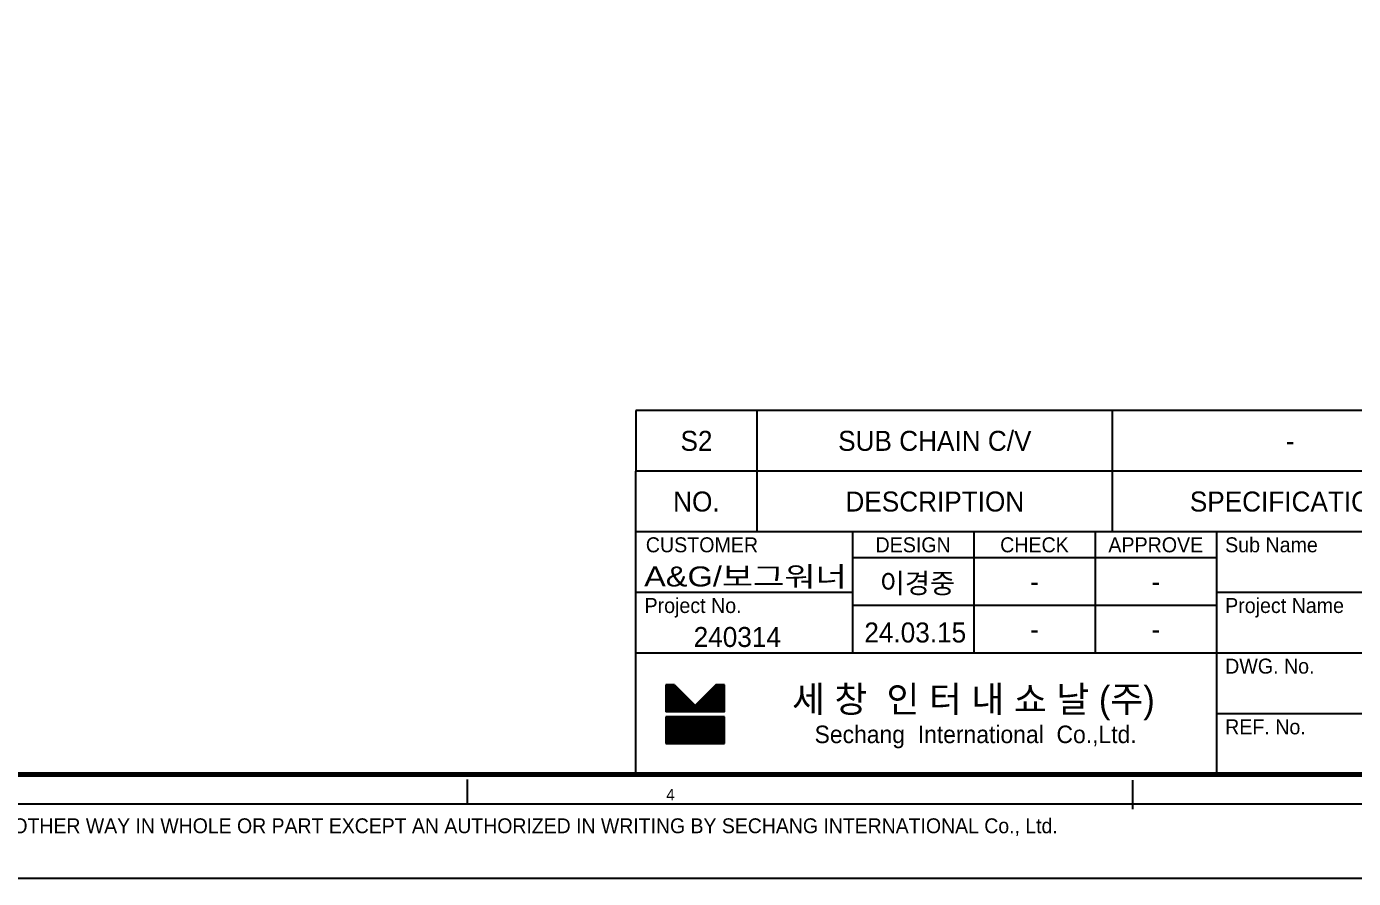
# Model space of a CAD drawing. Header units: inches. Extents: x 0 to 77285, y -118 to 40065.
# Drawn here: x 8134 to 9742, y 36501 to 37534 of the extents above; entities that cross this region are included whole.
import ezdxf
from ezdxf.enums import TextEntityAlignment as Align

# ---------------------------------------------------------------- set-up
doc = ezdxf.new("R2010")
doc.units = ezdxf.units.IN
doc.header["$LTSCALE"] = 5
doc.header["$MEASUREMENT"] = 0
doc.styles.add('SCI', font='')
doc.styles.get('SCI').set_extended_font_data('Gulim')

# ---------------------------------------------------------------- blocks, each defined once
blk = doc.blocks.new('A$C60684f4e')
at = {"linetype": 'Continuous'}
h = blk.add_hatch(dxfattribs=at)
h.set_pattern_fill('ANSI31', color=5, scale=0.492673, style=0)
h.set_pattern_definition([(45, (-371.08822, -367.43104), (-0.043546589, 0.043546589), [])])
h.paths.add_polyline_path([(278.45, -280.17), (278.45, -277.46), (277.58, -277.46), (275.49, -279.55), (273.4, -277.46), (272.54, -277.46), (272.54, -280.17)])
h.paths.add_polyline_path([(272.54, -280.67), (272.54, -283.38), (278.45, -283.38), (278.45, -280.67)])
for p, q in [((409.5, -249.75), (269.5, -249.75)), ((269.5, -249.75), (269.5, -255.88)), ((269.5, -286.5), (269.5, -255.88)), ((409.5, -255.88), (269.5, -255.88)), ((409.5, -262), (269.5, -262)), ((328.12, -262), (328.12, -286.5)), ((328.12, -264.63), (291.38, -264.63)), ((328.12, -269.44), (291.38, -269.44))]:
    blk.add_line(p, q)
at = {"color": 3}
for p, q in [((281.75, -255.88), (281.75, -249.75)), ((317.62, -255.88), (317.62, -249.75)), ((281.75, -262), (281.75, -255.88)), ((317.62, -262), (317.62, -255.88)), ((291.38, -262), (291.38, -274.25)), ((303.62, -262), (303.62, -274.25)), ((315.88, -262), (315.88, -274.25)), ((291.38, -268.13), (269.5, -268.13)), ((409.57, -268.13), (328.12, -268.13)), ((409.5, -274.25), (269.5, -274.25)), ((409.57, -280.38), (328.12, -280.38))]:
    blk.add_line(p, q, dxfattribs=at)
at = {"color": 5, "linetype": 'Continuous'}
for p, q in [((272.54, -277.46), (272.54, -280.17)), ((273.4, -277.46), (272.54, -277.46)), ((273.4, -277.46), (275.49, -279.55)), ((277.58, -277.46), (275.49, -279.55)), ((278.45, -277.46), (277.58, -277.46)), ((278.45, -280.17), (278.45, -277.46)), ((278.45, -280.17), (272.54, -280.17)), ((278.45, -280.67), (272.54, -280.67)), ((272.54, -280.67), (272.54, -283.38)), ((278.45, -283.38), (278.45, -280.67)), ((272.54, -283.38), (278.45, -283.38))]:
    blk.add_line(p, q, dxfattribs=at)
at = {"color": 2}
for p, q in [((252.5, -289.5), (252.5, -287)), ((319.67, -290), (319.67, -287.08))]:
    blk.add_line(p, q, dxfattribs=at)
blk.add_lwpolyline([(12.5, -289.5), (12.5, -7.5), (412.5, -7.5), (412.5, -289.5)], close=True, dxfattribs=at)
at = {"color": 40, "const_width": 0.5}
blk.add_lwpolyline([(15.5, -286.5), (15.5, -10.5), (409.5, -10.5), (409.5, -286.5)], close=True, dxfattribs=at)
at = {"layer": 'Defpoints', "color": 1}
blk.add_lwpolyline([(0, -297), (0, 0), (420, 0), (420, -297)], close=True, dxfattribs=at)
at = {"style": 'SCI'}
for s, height, p in [('NO.', 2.019, (275.62, -258.94)), ('DESCRIPTION', 2.0192, (299.69, -258.94)), ('SPECIFICATION', 2.0192, (335.56, -258.94)), ('DESIGN', 1.514, (297.5, -263.31)), ('CHECK', 1.514, (309.75, -263.31)), ('APPROVE', 1.514, (322, -263.31)), ('이경중', 2.019, (297.93, -267.2)), ('-', 2.02, (309.75, -267.03)), ('-', 2.02, (322, -267.03)), ('세 창  인 터 내 쇼 날 (주)', 2.6509, (303.58, -278.9)), ('Sechang  International  Co.,Ltd.', 1.7673, (303.81, -282.45))]:
    blk.add_text(s, height=height, dxfattribs=at).set_placement(p, align=Align.MIDDLE_CENTER)
for s, height, p in [('CUSTOMER', 1.514, (270.51, -263.31)), ('Sub Name', 1.514, (329, -263.31)), ('Project No.', 1.5144, (270.38, -269.44)), ('Project Name', 1.5144, (329, -269.44)), ('DWG. No.', 1.514, (329, -275.56)), ('REF. No.', 1.514, (329, -281.69))]:
    blk.add_text(s, height=height, dxfattribs=at).set_placement(p, align=Align.MIDDLE_LEFT)
at = {"color": 40, "style": 'SCI'}
for p in [(309.75, -271.84), (322, -271.84)]:
    blk.add_text('-', height=2.02, dxfattribs=at).set_placement(p, align=Align.MIDDLE_CENTER)
at = {"color": 2, "style": 'SCI'}
blk.add_text('4', height=1.17, dxfattribs=at).set_placement((273, -288.54), align=Align.MIDDLE_CENTER)
at = {"color": 3, "linetype": 'Continuous', "style": 'SCI'}
blk.add_text('IT MUST NOT BE REPRODUCED OR DISCLOSED TO OTHERS OR USED IN ANY OTHER WAY IN WHOLE OR PART EXCEPT AN AUTHORIZED IN WRITING BY SECHANG INTERNATIONAL Co., Ltd.', height=1.5, dxfattribs=at).set_placement((131.88, -292.43))

msp = doc.modelspace()

# ---------------------------------------------------------------- block references
at = {"xscale": 12, "yscale": 12, "zscale": 12}
msp.add_blockref('A$C60684f4e', (5638.30475262, 40065.41058948), dxfattribs=at)

# ---------------------------------------------------------------- texts
at = {"style": 'SCI'}
for s, height, p in [('S2', 24.230769231, (8945.80475262, 37031.66058948)), ('SUB CHAIN C/V', 24.2307692308, (9234.55475262, 37031.66058948)), ('-', 24.23076923, (9665.05475262, 37031.66058948))]:
    msp.add_text(s, height=height, dxfattribs=at).set_placement(p, align=Align.MIDDLE_CENTER)
at = {"color": 40, "style": 'SCI', "width": 1.13984}
msp.add_text('A&G/보그워너', height=24.230769231, dxfattribs=at).set_placement((8882.35848253, 36855.21463179), (9127.87879535, 36855.21463179), align=Align.FIT)
at = {"color": 40, "style": 'SCI'}
for s, p in [('240314', (8995.25823973, 36793.99712794)), ('24.03.15', (9210.85536103, 36799.44905102))]:
    msp.add_text(s, height=24.230769231, dxfattribs=at).set_placement(p, align=Align.MIDDLE_CENTER)

doc.saveas('drawing.dxf')
